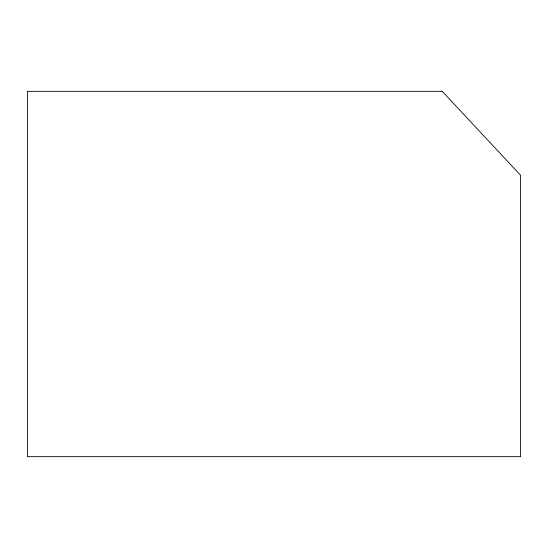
<?xml version="1.0" encoding="UTF-8"?>
<svg xmlns="http://www.w3.org/2000/svg" width="548" height="548" viewBox="0 0 548 548"><rect width="100%" height="100%" fill="white"/><g stroke="black" fill="none" stroke-linecap="round" stroke-linejoin="round"><path stroke-width="0.82" d="M442.243 91.331L27.4 91.331L27.4 456.669L520.6 456.669L520.6 175.292L442.243 91.331"/></g></svg>
